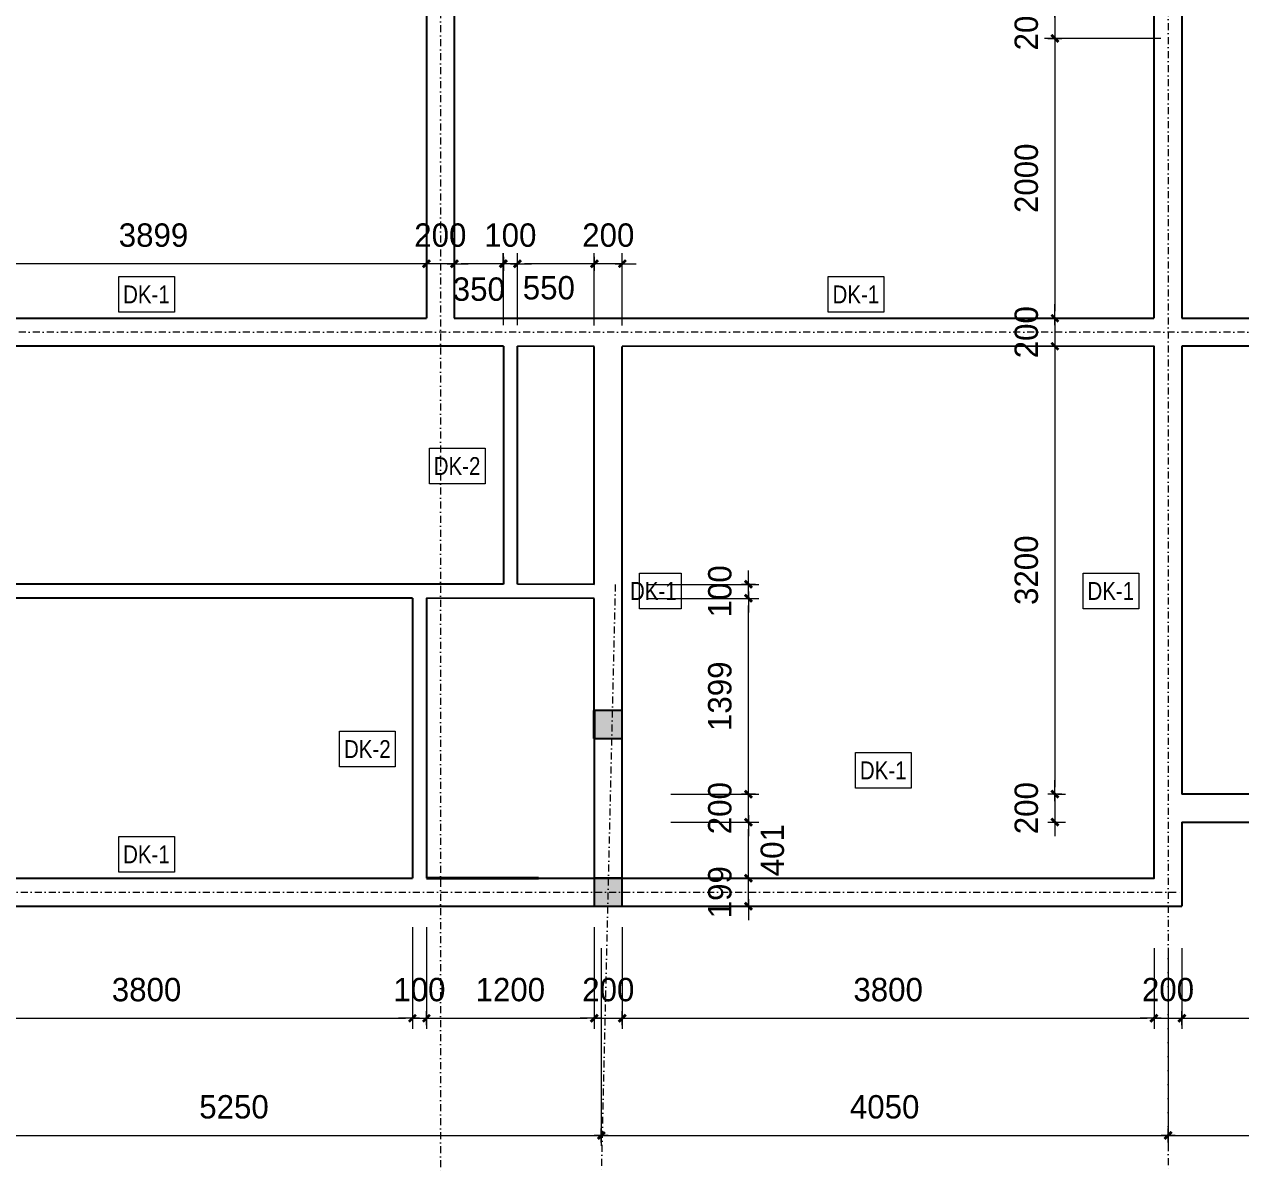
# Model space of a CAD drawing. Header units: millimetres. Extents: x 615730 to 2792744, y 139412 to 597571.
# Drawn here: x 1095573 to 1104266, y 239123 to 247319 of the extents above; entities that cross this region are included whole.
import ezdxf

# ---------------------------------------------------------------- set-up
doc = ezdxf.new("R2010")
doc.units = ezdxf.units.MM
doc.header["$MEASUREMENT"] = 0
doc.header["$PDMODE"] = 34
doc.linetypes.add('DASHDOT', pattern=[1, 0.5, -0.25, 0, -0.25])
doc.layers.get('0').update_dxf_attribs({"lineweight": 5})
for name, color, linetype, lineweight in [('KT', 148, 'Continuous', 18), ('NETMANH', 155, 'Continuous', 13), ('NETNGOAITUONG', 1, 'Continuous', 40), ('None', 7, 'Continuous', 15), ('TIM TRUC', 149, 'DASHDOT', 9), ('VLIEU', 250, 'Continuous', 9)]:
    doc.layers.add(name, color=color, linetype=linetype, lineweight=lineweight)
doc.layers.add('L', color=3, linetype='Continuous')
doc.layers.add('NET MANH', color=252, linetype='Continuous')
doc.styles.add('STYLE1', font='')
doc.styles.add('VNI-AVO', font='vni-roms.shx')
doc.styles.get('STYLE1').set_extended_font_data('VNI-Helve-Condense')
doc.dimstyles.new('1-50b', dxfattribs={"dimtxt": 167, "dimasz": 50, "dimexe": 75, "dimexo": 150, "dimgap": 120, "dimtad": 1, "dimdec": 0, "dimzin": 12, "dimtxsty": 'VNI-AVO', "dimblk": ']', "dimcen": 0, "dimdle": 50, "dimclrd": 252, "dimclre": 252, "dimclrt": 2, "dimadec": 0, "dimazin": 0, "dimtfac": 1, "dimtdec": 0, "dimtix": 1, "dimtmove": 2, "dimatfit": 0, "dimldrblk": 'OPEN90', "dimfxl": 1, "dimlwd": -1, "dimlwe": -1, "dimarcsym": 0})

# ---------------------------------------------------------------- blocks, each defined once
blk = doc.blocks.new(']')
for p, q in [((1, 0), (-1, 0)), ((0, 1), (0, -1))]:
    blk.add_line(p, q)
at = {"color": 9, "const_width": 0.4}
blk.add_lwpolyline([(-0.51, -0.51), (0.51, 0.51)], dxfattribs=at)
blk = doc.blocks.new('*D1044')
at = {"layer": 'DEFPOINTS', "color": 0, "ltscale": 10, "transparency": 16777216}
for p in [(1094546.6, 241019.5), (1098346.6, 241019.5), (1098346.6, 240218.7)]:
    blk.add_point(p, dxfattribs=at)
at = {"layer": 'KT', "color": 252, "ltscale": 10, "transparency": 16777216}
for p, q in [((1094546.6, 240869.5), (1094546.6, 240143.7)), ((1098346.6, 240869.5), (1098346.6, 240143.7)), ((1094596.6, 240218.7), (1098296.6, 240218.7))]:
    blk.add_line(p, q, dxfattribs=at)
at = {"layer": 'KT', "color": 252, "ltscale": 10, "transparency": 16777216, "xscale": 50, "yscale": 50, "zscale": 50, "rotation": 180}
blk.add_blockref(']', (1094546.6, 240218.7), dxfattribs=at)
at = {"layer": 'KT', "color": 252, "ltscale": 10, "transparency": 16777216, "xscale": 50, "yscale": 50, "zscale": 50}
blk.add_blockref(']', (1098346.6, 240218.7), dxfattribs=at)
at = {"layer": 'KT', "color": 2, "ltscale": 10, "transparency": 16777216, "insert": (1096446.6, 240422.2), "char_height": 167, "attachment_point": 5, "style": 'VNI-AVO'}
blk.add_mtext('3800', dxfattribs=at)
blk = doc.blocks.new('_Open90')
at = {"color": 0, "linetype": 'ByBlock', "lineweight": -2}
for p, q in [((0, 0), (-1, 0)), ((-0.5, 0.5), (0, 0)), ((0, 0), (-0.5, -0.5))]:
    blk.add_line(p, q, dxfattribs=at)
blk = doc.blocks.new('*D1045')
at = {"layer": 'DEFPOINTS', "color": 0, "ltscale": 10, "transparency": 16777216}
for p in [(1098346.6, 241019.5), (1098446.6, 241019.5), (1098446.6, 240218.7)]:
    blk.add_point(p, dxfattribs=at)
at = {"layer": 'KT', "color": 252, "ltscale": 10, "transparency": 16777216}
for p, q in [((1098346.6, 240869.5), (1098346.6, 240143.7)), ((1098446.6, 240869.5), (1098446.6, 240143.7)), ((1098296.6, 240218.7), (1098246.6, 240218.7)), ((1098346.6, 240218.7), (1098446.6, 240218.7)), ((1098496.6, 240218.7), (1098546.6, 240218.7))]:
    blk.add_line(p, q, dxfattribs=at)
at = {"layer": 'KT', "color": 252, "ltscale": 10, "transparency": 16777216, "xscale": 50, "yscale": 50, "zscale": 50}
blk.add_blockref(']', (1098346.6, 240218.7), dxfattribs=at)
at = {"layer": 'KT', "color": 252, "ltscale": 10, "transparency": 16777216, "xscale": 50, "yscale": 50, "zscale": 50, "rotation": 180}
blk.add_blockref(']', (1098446.6, 240218.7), dxfattribs=at)
at = {"layer": 'KT', "color": 2, "ltscale": 10, "transparency": 16777216, "insert": (1098396.6, 240422.2), "char_height": 167, "attachment_point": 5, "style": 'VNI-AVO'}
blk.add_mtext('100', dxfattribs=at)
blk = doc.blocks.new('*D1046')
at = {"layer": 'DEFPOINTS', "color": 0, "ltscale": 10, "transparency": 16777216}
for p in [(1098446.6, 241019.5), (1099646.5, 241018.3, 13.1), (1099646.5, 240218.7)]:
    blk.add_point(p, dxfattribs=at)
at = {"layer": 'KT', "color": 252, "ltscale": 10, "transparency": 16777216}
for p, q in [((1098446.6, 240869.5), (1098446.6, 240143.7)), ((1099646.5, 240868.3), (1099646.5, 240143.7)), ((1098496.6, 240218.7), (1099596.5, 240218.7))]:
    blk.add_line(p, q, dxfattribs=at)
at = {"layer": 'KT', "color": 252, "ltscale": 10, "transparency": 16777216, "xscale": 50, "yscale": 50, "zscale": 50, "rotation": 180}
blk.add_blockref(']', (1098446.6, 240218.7), dxfattribs=at)
at = {"layer": 'KT', "color": 252, "ltscale": 10, "transparency": 16777216, "xscale": 50, "yscale": 50, "zscale": 50}
blk.add_blockref(']', (1099646.5, 240218.7), dxfattribs=at)
at = {"layer": 'KT', "color": 2, "ltscale": 10, "transparency": 16777216, "insert": (1099046.5, 240422.2), "char_height": 167, "attachment_point": 5, "style": 'VNI-AVO'}
blk.add_mtext('1200', dxfattribs=at)
blk = doc.blocks.new('*D1047')
at = {"layer": 'DEFPOINTS', "color": 0, "ltscale": 10, "transparency": 16777216}
for p in [(1099646.5, 241018.3, 13.1), (1099846.5, 241018.3, 13.1), (1099846.5, 240218.7)]:
    blk.add_point(p, dxfattribs=at)
at = {"layer": 'KT', "color": 252, "ltscale": 10, "transparency": 16777216}
for p, q in [((1099646.5, 240868.3), (1099646.5, 240143.7)), ((1099846.5, 240868.3), (1099846.5, 240143.7)), ((1099596.5, 240218.7), (1099546.5, 240218.7)), ((1099646.5, 240218.7), (1099846.5, 240218.7)), ((1099896.5, 240218.7), (1099946.5, 240218.7))]:
    blk.add_line(p, q, dxfattribs=at)
at = {"layer": 'KT', "color": 252, "ltscale": 10, "transparency": 16777216, "xscale": 50, "yscale": 50, "zscale": 50}
blk.add_blockref(']', (1099646.5, 240218.7), dxfattribs=at)
at = {"layer": 'KT', "color": 252, "ltscale": 10, "transparency": 16777216, "xscale": 50, "yscale": 50, "zscale": 50, "rotation": 180}
blk.add_blockref(']', (1099846.5, 240218.7), dxfattribs=at)
at = {"layer": 'KT', "color": 2, "ltscale": 10, "transparency": 16777216, "insert": (1099746.5, 240422.2), "char_height": 167, "attachment_point": 5, "style": 'VNI-AVO'}
blk.add_mtext('200', dxfattribs=at)
blk = doc.blocks.new('*D1048')
at = {"layer": 'DEFPOINTS', "color": 0, "ltscale": 10, "transparency": 16777216}
for p in [(1099846.5, 241018.3, 13.1), (1103646.6, 240806.6), (1103646.6, 240218.7)]:
    blk.add_point(p, dxfattribs=at)
at = {"layer": 'KT', "color": 252, "ltscale": 10, "transparency": 16777216}
for p, q in [((1099846.5, 240868.3), (1099846.5, 240143.7)), ((1103646.6, 240656.6), (1103646.6, 240143.7)), ((1099896.5, 240218.7), (1103596.6, 240218.7))]:
    blk.add_line(p, q, dxfattribs=at)
at = {"layer": 'KT', "color": 252, "ltscale": 10, "transparency": 16777216, "xscale": 50, "yscale": 50, "zscale": 50, "rotation": 180}
blk.add_blockref(']', (1099846.5, 240218.7), dxfattribs=at)
at = {"layer": 'KT', "color": 252, "ltscale": 10, "transparency": 16777216, "xscale": 50, "yscale": 50, "zscale": 50}
blk.add_blockref(']', (1103646.6, 240218.7), dxfattribs=at)
at = {"layer": 'KT', "color": 2, "ltscale": 10, "transparency": 16777216, "insert": (1101746.5, 240422.2), "char_height": 167, "attachment_point": 5, "style": 'VNI-AVO'}
blk.add_mtext('3800', dxfattribs=at)
blk = doc.blocks.new('*D1049')
at = {"layer": 'DEFPOINTS', "color": 0, "ltscale": 10, "transparency": 16777216}
for p in [(1103646.6, 240868.3), (1103846.4, 240868.3), (1103846.4, 240218.7)]:
    blk.add_point(p, dxfattribs=at)
at = {"layer": 'KT', "color": 252, "ltscale": 10, "transparency": 16777216}
for p, q in [((1103646.6, 240718.3), (1103646.6, 240143.7)), ((1103846.4, 240718.3), (1103846.4, 240143.7)), ((1103596.6, 240218.7), (1103546.6, 240218.7)), ((1103646.6, 240218.7), (1103846.4, 240218.7)), ((1103896.4, 240218.7), (1103946.4, 240218.7))]:
    blk.add_line(p, q, dxfattribs=at)
at = {"layer": 'KT', "color": 252, "ltscale": 10, "transparency": 16777216, "xscale": 50, "yscale": 50, "zscale": 50}
blk.add_blockref(']', (1103646.6, 240218.7), dxfattribs=at)
at = {"layer": 'KT', "color": 252, "ltscale": 10, "transparency": 16777216, "xscale": 50, "yscale": 50, "zscale": 50, "rotation": 180}
blk.add_blockref(']', (1103846.4, 240218.7), dxfattribs=at)
at = {"layer": 'KT', "color": 2, "ltscale": 10, "transparency": 16777216, "insert": (1103746.5, 240422.2), "char_height": 167, "attachment_point": 5, "style": 'VNI-AVO'}
blk.add_mtext('200', dxfattribs=at)
blk = doc.blocks.new('*D1050')
at = {"layer": 'DEFPOINTS', "color": 0, "ltscale": 10, "transparency": 16777216}
for p in [(1103846.4, 240868.3), (1107146.4, 240868.3), (1107146.4, 240218.7)]:
    blk.add_point(p, dxfattribs=at)
at = {"layer": 'KT', "color": 252, "ltscale": 10, "transparency": 16777216}
for p, q in [((1103846.4, 240718.3), (1103846.4, 240143.7)), ((1107146.4, 240718.3), (1107146.4, 240143.7)), ((1103896.4, 240218.7), (1107096.4, 240218.7))]:
    blk.add_line(p, q, dxfattribs=at)
at = {"layer": 'KT', "color": 252, "ltscale": 10, "transparency": 16777216, "xscale": 50, "yscale": 50, "zscale": 50, "rotation": 180}
blk.add_blockref(']', (1103846.4, 240218.7), dxfattribs=at)
at = {"layer": 'KT', "color": 252, "ltscale": 10, "transparency": 16777216, "xscale": 50, "yscale": 50, "zscale": 50}
blk.add_blockref(']', (1107146.4, 240218.7), dxfattribs=at)
at = {"layer": 'KT', "color": 2, "ltscale": 10, "transparency": 16777216, "insert": (1105496.4, 240422.2), "char_height": 167, "attachment_point": 5, "style": 'VNI-AVO'}
blk.add_mtext('3300', dxfattribs=at)
blk = doc.blocks.new('*D1075')
at = {"layer": 'DEFPOINTS', "color": 0, "ltscale": 10, "transparency": 16777216}
for p in [(1102683.8, 245219.5, 63.4), (1102818.8, 245019.5), (1102938.3, 245019.5)]:
    blk.add_point(p, dxfattribs=at)
at = {"layer": 'KT', "color": 252, "ltscale": 10, "transparency": 16777216}
for p, q in [((1102938.3, 245269.5), (1102938.3, 245319.5)), ((1102833.8, 245219.5), (1103013.3, 245219.5)), ((1102938.3, 245219.5), (1102938.3, 245019.5)), ((1102938.3, 244969.5), (1102938.3, 244919.5)), ((1102968.8, 245019.5), (1103013.3, 245019.5))]:
    blk.add_line(p, q, dxfattribs=at)
at = {"layer": 'KT', "color": 252, "ltscale": 10, "transparency": 16777216, "xscale": 50, "yscale": 50, "zscale": 50}
for p, rotation in [((1102938.3, 245219.5), 270), ((1102938.3, 245019.5), 90)]:
    blk.add_blockref(']', p, dxfattribs=dict(at, rotation=rotation))
at = {"layer": 'KT', "color": 2, "ltscale": 10, "transparency": 16777216, "insert": (1102734.8, 245119.5), "char_height": 167, "attachment_point": 5, "rotation": 90, "style": 'VNI-AVO'}
blk.add_mtext('200', dxfattribs=at)
blk = doc.blocks.new('*D1076')
at = {"layer": 'DEFPOINTS', "color": 0, "ltscale": 10, "transparency": 16777216}
for p in [(1102818.8, 245019.5), (1102811.6, 241819.5), (1102938.3, 241819.5)]:
    blk.add_point(p, dxfattribs=at)
at = {"layer": 'KT', "color": 252, "ltscale": 10, "transparency": 16777216}
for p, q in [((1102938.3, 244969.5), (1102938.3, 241869.5)), ((1102968.8, 245019.5), (1103013.3, 245019.5)), ((1102961.6, 241819.5), (1103013.3, 241819.5))]:
    blk.add_line(p, q, dxfattribs=at)
at = {"layer": 'KT', "color": 252, "ltscale": 10, "transparency": 16777216, "xscale": 50, "yscale": 50, "zscale": 50}
for p, rotation in [((1102938.3, 245019.5), 90), ((1102938.3, 241819.5), 270)]:
    blk.add_blockref(']', p, dxfattribs=dict(at, rotation=rotation))
at = {"layer": 'KT', "color": 2, "ltscale": 10, "transparency": 16777216, "insert": (1102734.8, 243419.5), "char_height": 167, "attachment_point": 5, "rotation": 90, "style": 'VNI-AVO'}
blk.add_mtext('3200', dxfattribs=at)
blk = doc.blocks.new('*D1077')
at = {"layer": 'DEFPOINTS', "color": 0, "ltscale": 10, "transparency": 16777216}
for p in [(1102811.6, 241819.5), (1102811.6, 241619.5), (1102938.3, 241619.5)]:
    blk.add_point(p, dxfattribs=at)
at = {"layer": 'KT', "color": 252, "ltscale": 10, "transparency": 16777216}
for p, q in [((1102938.3, 241869.5), (1102938.3, 241919.5)), ((1102938.3, 241819.5), (1102938.3, 241619.5)), ((1102961.6, 241819.5), (1103013.3, 241819.5)), ((1102961.6, 241619.5), (1103013.3, 241619.5)), ((1102938.3, 241569.5), (1102938.3, 241519.5))]:
    blk.add_line(p, q, dxfattribs=at)
at = {"layer": 'KT', "color": 252, "ltscale": 10, "transparency": 16777216, "xscale": 50, "yscale": 50, "zscale": 50}
for p, rotation in [((1102938.3, 241819.5), 270), ((1102938.3, 241619.5), 90)]:
    blk.add_blockref(']', p, dxfattribs=dict(at, rotation=rotation))
at = {"layer": 'KT', "color": 2, "ltscale": 10, "transparency": 16777216, "insert": (1102734.8, 241719.5), "char_height": 167, "attachment_point": 5, "rotation": 90, "style": 'VNI-AVO'}
blk.add_mtext('200', dxfattribs=at)
blk = doc.blocks.new('*D1078')
at = {"layer": 'DEFPOINTS', "color": 0, "ltscale": 10, "transparency": 16777216}
for p in [(1099875.2, 241218.3, 13.1), (1100747.7, 241218.3), (1099975.3, 241019.5)]:
    blk.add_point(p, dxfattribs=at)
at = {"layer": 'KT', "color": 252, "ltscale": 10, "transparency": 16777216}
for p, q in [((1100747.7, 241268.3), (1100747.7, 241318.3)), ((1100025.2, 241218.3), (1100822.7, 241218.3)), ((1100747.7, 241019.5), (1100747.7, 241218.3)), ((1100125.3, 241019.5), (1100822.7, 241019.5)), ((1100747.7, 240969.5), (1100747.7, 240919.5))]:
    blk.add_line(p, q, dxfattribs=at)
at = {"layer": 'KT', "color": 252, "ltscale": 10, "transparency": 16777216, "xscale": 50, "yscale": 50, "zscale": 50}
for p, rotation in [((1100747.7, 241218.3), 270), ((1100747.7, 241019.5), 90)]:
    blk.add_blockref(']', p, dxfattribs=dict(at, rotation=rotation))
at = {"layer": 'KT', "color": 2, "ltscale": 10, "transparency": 16777216, "insert": (1100544.2, 241118.9), "char_height": 167, "attachment_point": 5, "rotation": 90, "style": 'VNI-AVO'}
blk.add_mtext('199', dxfattribs=at)
blk = doc.blocks.new('*D1079')
at = {"layer": 'DEFPOINTS', "color": 0, "ltscale": 10, "transparency": 16777216}
for p in [(1100043.5, 241619.5), (1100747.7, 241619.5), (1099875.2, 241218.3, 13.1)]:
    blk.add_point(p, dxfattribs=at)
at = {"layer": 'KT', "color": 252, "ltscale": 10, "transparency": 16777216}
for p, q in [((1100193.5, 241619.5), (1100822.7, 241619.5)), ((1100747.7, 241268.3), (1100747.7, 241569.5)), ((1100025.2, 241218.3), (1100822.7, 241218.3))]:
    blk.add_line(p, q, dxfattribs=at)
at = {"layer": 'KT', "color": 252, "ltscale": 10, "transparency": 16777216, "xscale": 50, "yscale": 50, "zscale": 50}
for p, rotation in [((1100747.7, 241619.5), 90), ((1100747.7, 241218.3), 270)]:
    blk.add_blockref(']', p, dxfattribs=dict(at, rotation=rotation))
at = {"layer": 'KT', "color": 2, "ltscale": 10, "transparency": 16777216, "insert": (1100919.9, 241419.5), "char_height": 167, "attachment_point": 5, "rotation": 90, "style": 'VNI-AVO'}
blk.add_mtext('401', dxfattribs=at)
blk = doc.blocks.new('*D1080')
at = {"layer": 'DEFPOINTS', "color": 0, "ltscale": 10, "transparency": 16777216}
for p in [(1100043.5, 241819.5), (1100747.7, 241819.5), (1100043.5, 241619.5)]:
    blk.add_point(p, dxfattribs=at)
at = {"layer": 'KT', "color": 252, "ltscale": 10, "transparency": 16777216}
for p, q in [((1100747.7, 241869.5), (1100747.7, 241919.5)), ((1100193.5, 241819.5), (1100822.7, 241819.5)), ((1100747.7, 241619.5), (1100747.7, 241819.5)), ((1100193.5, 241619.5), (1100822.7, 241619.5)), ((1100747.7, 241569.5), (1100747.7, 241519.5))]:
    blk.add_line(p, q, dxfattribs=at)
at = {"layer": 'KT', "color": 252, "ltscale": 10, "transparency": 16777216, "xscale": 50, "yscale": 50, "zscale": 50}
for p, rotation in [((1100747.7, 241819.5), 270), ((1100747.7, 241619.5), 90)]:
    blk.add_blockref(']', p, dxfattribs=dict(at, rotation=rotation))
at = {"layer": 'KT', "color": 2, "ltscale": 10, "transparency": 16777216, "insert": (1100544.2, 241719.5), "char_height": 167, "attachment_point": 5, "rotation": 90, "style": 'VNI-AVO'}
blk.add_mtext('200', dxfattribs=at)
blk = doc.blocks.new('*D1081')
at = {"layer": 'DEFPOINTS', "color": 0, "ltscale": 10, "transparency": 16777216}
for p in [(1099875.2, 243218.3, 13.1), (1100747.7, 243218.3), (1100043.5, 241819.5)]:
    blk.add_point(p, dxfattribs=at)
at = {"layer": 'KT', "color": 252, "ltscale": 10, "transparency": 16777216}
for p, q in [((1100025.2, 243218.3), (1100822.7, 243218.3)), ((1100747.7, 241869.5), (1100747.7, 243168.3)), ((1100193.5, 241819.5), (1100822.7, 241819.5))]:
    blk.add_line(p, q, dxfattribs=at)
at = {"layer": 'KT', "color": 252, "ltscale": 10, "transparency": 16777216, "xscale": 50, "yscale": 50, "zscale": 50}
for p, rotation in [((1100747.7, 243218.3), 90), ((1100747.7, 241819.5), 270)]:
    blk.add_blockref(']', p, dxfattribs=dict(at, rotation=rotation))
at = {"layer": 'KT', "color": 2, "ltscale": 10, "transparency": 16777216, "insert": (1100544.2, 242518.9), "char_height": 167, "attachment_point": 5, "rotation": 90, "style": 'VNI-AVO'}
blk.add_mtext('1399', dxfattribs=at)
blk = doc.blocks.new('*D1082')
at = {"layer": 'DEFPOINTS', "color": 0, "ltscale": 10, "transparency": 16777216}
for p in [(1099875.2, 243318.3, 13.1), (1100747.7, 243318.3), (1099875.2, 243218.3, 13.1)]:
    blk.add_point(p, dxfattribs=at)
at = {"layer": 'KT', "color": 252, "ltscale": 10, "transparency": 16777216}
for p, q in [((1100747.7, 243368.3), (1100747.7, 243418.3)), ((1100025.2, 243318.3), (1100822.7, 243318.3)), ((1100747.7, 243218.3), (1100747.7, 243318.3)), ((1100025.2, 243218.3), (1100822.7, 243218.3)), ((1100747.7, 243168.3), (1100747.7, 243118.3))]:
    blk.add_line(p, q, dxfattribs=at)
at = {"layer": 'KT', "color": 252, "ltscale": 10, "transparency": 16777216, "xscale": 50, "yscale": 50, "zscale": 50}
for p, rotation in [((1100747.7, 243318.3), 270), ((1100747.7, 243218.3), 90)]:
    blk.add_blockref(']', p, dxfattribs=dict(at, rotation=rotation))
at = {"layer": 'KT', "color": 2, "ltscale": 10, "transparency": 16777216, "insert": (1100544.2, 243268.3), "char_height": 167, "attachment_point": 5, "rotation": 90, "style": 'VNI-AVO'}
blk.add_mtext('100', dxfattribs=at)
blk = doc.blocks.new('*D1089')
at = {"layer": 'DEFPOINTS', "color": 0, "ltscale": 10, "transparency": 16777216}
for p in [(1094446.6, 240869.5), (1099696.6, 240869.5), (1099696.6, 239381.3)]:
    blk.add_point(p, dxfattribs=at)
at = {"layer": 'KT', "color": 252, "ltscale": 10, "transparency": 16777216}
for p, q in [((1094446.6, 240719.5), (1094446.6, 239306.3)), ((1099696.6, 240719.5), (1099696.6, 239306.3)), ((1094496.6, 239381.3), (1099646.6, 239381.3))]:
    blk.add_line(p, q, dxfattribs=at)
at = {"layer": 'KT', "color": 252, "ltscale": 10, "transparency": 16777216, "xscale": 50, "yscale": 50, "zscale": 50, "rotation": 180}
blk.add_blockref(']', (1094446.6, 239381.3), dxfattribs=at)
at = {"layer": 'KT', "color": 252, "ltscale": 10, "transparency": 16777216, "xscale": 50, "yscale": 50, "zscale": 50}
blk.add_blockref(']', (1099696.6, 239381.3), dxfattribs=at)
at = {"layer": 'KT', "color": 2, "ltscale": 10, "transparency": 16777216, "insert": (1097071.6, 239584.8), "char_height": 167, "attachment_point": 5, "style": 'VNI-AVO'}
blk.add_mtext('5250', dxfattribs=at)
blk = doc.blocks.new('*D1090')
at = {"layer": 'DEFPOINTS', "color": 0, "ltscale": 10, "transparency": 16777216}
for p in [(1099696.6, 240868.3), (1103746.6, 240868.3), (1103746.6, 239381.3)]:
    blk.add_point(p, dxfattribs=at)
at = {"layer": 'KT', "color": 252, "ltscale": 10, "transparency": 16777216}
for p, q in [((1099696.6, 240718.3), (1099696.6, 239306.3)), ((1103746.6, 240718.3), (1103746.6, 239306.3)), ((1099746.6, 239381.3), (1103696.6, 239381.3))]:
    blk.add_line(p, q, dxfattribs=at)
at = {"layer": 'KT', "color": 252, "ltscale": 10, "transparency": 16777216, "xscale": 50, "yscale": 50, "zscale": 50, "rotation": 180}
blk.add_blockref(']', (1099696.6, 239381.3), dxfattribs=at)
at = {"layer": 'KT', "color": 252, "ltscale": 10, "transparency": 16777216, "xscale": 50, "yscale": 50, "zscale": 50}
blk.add_blockref(']', (1103746.6, 239381.3), dxfattribs=at)
at = {"layer": 'KT', "color": 2, "ltscale": 10, "transparency": 16777216, "insert": (1101721.6, 239584.8), "char_height": 167, "attachment_point": 5, "style": 'VNI-AVO'}
blk.add_mtext('4050', dxfattribs=at)
blk = doc.blocks.new('*D1091')
at = {"layer": 'DEFPOINTS', "color": 0, "ltscale": 10, "transparency": 16777216}
for p in [(1103746.6, 240868.3), (1107246.4, 240868.3), (1107246.4, 239381.3)]:
    blk.add_point(p, dxfattribs=at)
at = {"layer": 'KT', "color": 252, "ltscale": 10, "transparency": 16777216}
for p, q in [((1103746.6, 240718.3), (1103746.6, 239306.3)), ((1107246.4, 240718.3), (1107246.4, 239306.3)), ((1103796.6, 239381.3), (1107196.4, 239381.3))]:
    blk.add_line(p, q, dxfattribs=at)
at = {"layer": 'KT', "color": 252, "ltscale": 10, "transparency": 16777216, "xscale": 50, "yscale": 50, "zscale": 50, "rotation": 180}
blk.add_blockref(']', (1103746.6, 239381.3), dxfattribs=at)
at = {"layer": 'KT', "color": 252, "ltscale": 10, "transparency": 16777216, "xscale": 50, "yscale": 50, "zscale": 50}
blk.add_blockref(']', (1107246.4, 239381.3), dxfattribs=at)
at = {"layer": 'KT', "color": 2, "ltscale": 10, "transparency": 16777216, "insert": (1105496.5, 239584.8), "char_height": 167, "attachment_point": 5, "style": 'VNI-AVO'}
blk.add_mtext('3500', dxfattribs=at)
blk = doc.blocks.new('*D1094')
at = {"layer": 'DEFPOINTS', "color": 0, "ltscale": 10, "transparency": 16777216}
for p in [(1099646.5, 245608.9), (1099646.5, 245018.3, 13.1), (1099846.5, 245018.3, 13.1)]:
    blk.add_point(p, dxfattribs=at)
at = {"layer": 'KT', "color": 252, "ltscale": 10, "transparency": 16777216}
for p, q in [((1099646.5, 245168.3), (1099646.5, 245683.9)), ((1099846.5, 245168.3), (1099846.5, 245683.9)), ((1099596.5, 245608.9), (1099546.5, 245608.9)), ((1099846.5, 245608.9), (1099646.5, 245608.9)), ((1099896.5, 245608.9), (1099946.5, 245608.9))]:
    blk.add_line(p, q, dxfattribs=at)
at = {"layer": 'KT', "color": 252, "ltscale": 10, "transparency": 16777216, "xscale": 50, "yscale": 50, "zscale": 50}
blk.add_blockref(']', (1099646.5, 245608.9), dxfattribs=at)
at = {"layer": 'KT', "color": 252, "ltscale": 10, "transparency": 16777216, "xscale": 50, "yscale": 50, "zscale": 50, "rotation": 180}
blk.add_blockref(']', (1099846.5, 245608.9), dxfattribs=at)
at = {"layer": 'KT', "color": 2, "ltscale": 10, "transparency": 16777216, "insert": (1099746.5, 245812.4), "char_height": 167, "attachment_point": 5, "style": 'VNI-AVO'}
blk.add_mtext('200', dxfattribs=at)
blk = doc.blocks.new('*D1095')
at = {"layer": 'DEFPOINTS', "color": 0, "ltscale": 10, "transparency": 16777216}
for p in [(1099096.6, 245608.9), (1099096.6, 245019.5), (1099646.5, 245018.3, 13.1)]:
    blk.add_point(p, dxfattribs=at)
at = {"layer": 'KT', "color": 252, "ltscale": 10, "transparency": 16777216}
for p, q in [((1099096.6, 245169.5), (1099096.6, 245683.9)), ((1099646.5, 245168.3), (1099646.5, 245683.9)), ((1099596.5, 245608.9), (1099146.6, 245608.9))]:
    blk.add_line(p, q, dxfattribs=at)
at = {"layer": 'KT', "color": 252, "ltscale": 10, "transparency": 16777216, "xscale": 50, "yscale": 50, "zscale": 50, "rotation": 180}
blk.add_blockref(']', (1099096.6, 245608.9), dxfattribs=at)
at = {"layer": 'KT', "color": 252, "ltscale": 10, "transparency": 16777216, "xscale": 50, "yscale": 50, "zscale": 50}
blk.add_blockref(']', (1099646.5, 245608.9), dxfattribs=at)
at = {"layer": 'KT', "color": 2, "ltscale": 10, "transparency": 16777216, "insert": (1099321.6, 245436.2), "char_height": 167, "attachment_point": 5, "style": 'VNI-AVO'}
blk.add_mtext('550', dxfattribs=at)
blk = doc.blocks.new('*D1096')
at = {"layer": 'DEFPOINTS', "color": 0, "ltscale": 10, "transparency": 16777216}
for p in [(1098996.6, 245608.9), (1098996.6, 245019.5), (1099096.6, 245019.5)]:
    blk.add_point(p, dxfattribs=at)
at = {"layer": 'KT', "color": 252, "ltscale": 10, "transparency": 16777216}
for p, q in [((1098996.6, 245169.5), (1098996.6, 245683.9)), ((1099096.6, 245169.5), (1099096.6, 245683.9)), ((1098946.6, 245608.9), (1098896.6, 245608.9)), ((1099096.6, 245608.9), (1098996.6, 245608.9)), ((1099146.6, 245608.9), (1099196.6, 245608.9))]:
    blk.add_line(p, q, dxfattribs=at)
at = {"layer": 'KT', "color": 252, "ltscale": 10, "transparency": 16777216, "xscale": 50, "yscale": 50, "zscale": 50}
blk.add_blockref(']', (1098996.6, 245608.9), dxfattribs=at)
at = {"layer": 'KT', "color": 252, "ltscale": 10, "transparency": 16777216, "xscale": 50, "yscale": 50, "zscale": 50, "rotation": 180}
blk.add_blockref(']', (1099096.6, 245608.9), dxfattribs=at)
at = {"layer": 'KT', "color": 2, "ltscale": 10, "transparency": 16777216, "insert": (1099046.6, 245812.4), "char_height": 167, "attachment_point": 5, "style": 'VNI-AVO'}
blk.add_mtext('100', dxfattribs=at)
blk = doc.blocks.new('*D1097')
at = {"layer": 'DEFPOINTS', "color": 0, "ltscale": 10, "transparency": 16777216}
for p in [(1098646.1, 245608.9), (1098646.1, 245219.5), (1098995.6, 245219.5)]:
    blk.add_point(p, dxfattribs=at)
at = {"layer": 'KT', "color": 252, "ltscale": 10, "transparency": 16777216}
for p, q in [((1098646.1, 245369.5), (1098646.1, 245683.9)), ((1098995.6, 245369.5), (1098995.6, 245683.9)), ((1098945.6, 245608.9), (1098696.1, 245608.9))]:
    blk.add_line(p, q, dxfattribs=at)
at = {"layer": 'KT', "color": 252, "ltscale": 10, "transparency": 16777216, "xscale": 50, "yscale": 50, "zscale": 50, "rotation": 180}
blk.add_blockref(']', (1098646.1, 245608.9), dxfattribs=at)
at = {"layer": 'KT', "color": 252, "ltscale": 10, "transparency": 16777216, "xscale": 50, "yscale": 50, "zscale": 50}
blk.add_blockref(']', (1098995.6, 245608.9), dxfattribs=at)
at = {"layer": 'KT', "color": 2, "ltscale": 10, "transparency": 16777216, "insert": (1098821.3, 245426.3), "char_height": 167, "attachment_point": 5, "style": 'VNI-AVO'}
blk.add_mtext('350', dxfattribs=at)
blk = doc.blocks.new('*D1098')
at = {"layer": 'DEFPOINTS', "color": 0, "ltscale": 10, "transparency": 16777216}
for p in [(1098446.1, 245608.9), (1098446.1, 245219.5), (1098646.1, 245219.5)]:
    blk.add_point(p, dxfattribs=at)
at = {"layer": 'KT', "color": 252, "ltscale": 10, "transparency": 16777216}
for p, q in [((1098446.1, 245369.5), (1098446.1, 245683.9)), ((1098646.1, 245369.5), (1098646.1, 245683.9)), ((1098396.1, 245608.9), (1098346.1, 245608.9)), ((1098646.1, 245608.9), (1098446.1, 245608.9)), ((1098696.1, 245608.9), (1098746.1, 245608.9))]:
    blk.add_line(p, q, dxfattribs=at)
at = {"layer": 'KT', "color": 252, "ltscale": 10, "transparency": 16777216, "xscale": 50, "yscale": 50, "zscale": 50}
blk.add_blockref(']', (1098446.1, 245608.9), dxfattribs=at)
at = {"layer": 'KT', "color": 252, "ltscale": 10, "transparency": 16777216, "xscale": 50, "yscale": 50, "zscale": 50, "rotation": 180}
blk.add_blockref(']', (1098646.1, 245608.9), dxfattribs=at)
at = {"layer": 'KT', "color": 2, "ltscale": 10, "transparency": 16777216, "insert": (1098546.1, 245812.4), "char_height": 167, "attachment_point": 5, "style": 'VNI-AVO'}
blk.add_mtext('200', dxfattribs=at)
blk = doc.blocks.new('*D1099')
at = {"layer": 'DEFPOINTS', "color": 0, "ltscale": 10, "transparency": 16777216}
for p in [(1094546.6, 245608.9), (1098446.1, 245219.5), (1094546.6, 245019.5)]:
    blk.add_point(p, dxfattribs=at)
at = {"layer": 'KT', "color": 252, "ltscale": 10, "transparency": 16777216}
for p, q in [((1094546.6, 245169.5), (1094546.6, 245683.9)), ((1098446.1, 245369.5), (1098446.1, 245683.9)), ((1098396.1, 245608.9), (1094596.6, 245608.9))]:
    blk.add_line(p, q, dxfattribs=at)
at = {"layer": 'KT', "color": 252, "ltscale": 10, "transparency": 16777216, "xscale": 50, "yscale": 50, "zscale": 50, "rotation": 180}
blk.add_blockref(']', (1094546.6, 245608.9), dxfattribs=at)
at = {"layer": 'KT', "color": 252, "ltscale": 10, "transparency": 16777216, "xscale": 50, "yscale": 50, "zscale": 50}
blk.add_blockref(']', (1098446.1, 245608.9), dxfattribs=at)
at = {"layer": 'KT', "color": 2, "ltscale": 10, "transparency": 16777216, "insert": (1096496.4, 245812.4), "char_height": 167, "attachment_point": 5, "style": 'VNI-AVO'}
blk.add_mtext('3899', dxfattribs=at)
blk = doc.blocks.new('*D1103')
at = {"layer": 'DEFPOINTS', "color": 0, "ltscale": 10, "transparency": 16777216}
for p in [(1103846.4, 247419.1), (1102938.3, 247219.1), (1103846.4, 247219.1)]:
    blk.add_point(p, dxfattribs=at)
at = {"layer": 'KT', "color": 252, "ltscale": 10, "transparency": 16777216}
for p, q in [((1102938.3, 247469.1), (1102938.3, 247519.1)), ((1103696.4, 247419.1), (1102863.3, 247419.1)), ((1102938.3, 247419.1), (1102938.3, 247219.1)), ((1103696.4, 247219.1), (1102863.3, 247219.1)), ((1102938.3, 247169.1), (1102938.3, 247119.1))]:
    blk.add_line(p, q, dxfattribs=at)
at = {"layer": 'KT', "color": 252, "ltscale": 10, "transparency": 16777216, "xscale": 50, "yscale": 50, "zscale": 50}
for p, rotation in [((1102938.3, 247419.1), 270), ((1102938.3, 247219.1), 90)]:
    blk.add_blockref(']', p, dxfattribs=dict(at, rotation=rotation))
at = {"layer": 'KT', "color": 2, "ltscale": 10, "transparency": 16777216, "insert": (1102734.8, 247319.1), "char_height": 167, "attachment_point": 5, "rotation": 90, "style": 'VNI-AVO'}
blk.add_mtext('200', dxfattribs=at)
blk = doc.blocks.new('*D1104')
at = {"layer": 'DEFPOINTS', "color": 0, "ltscale": 10, "transparency": 16777216}
for p in [(1103846.4, 247219.1), (1102938.3, 245219.5), (1103646.3, 245219.5)]:
    blk.add_point(p, dxfattribs=at)
at = {"layer": 'KT', "color": 252, "ltscale": 10, "transparency": 16777216}
for p, q in [((1103696.4, 247219.1), (1102863.3, 247219.1)), ((1102938.3, 247169.1), (1102938.3, 245269.5)), ((1103496.3, 245219.5), (1102863.3, 245219.5))]:
    blk.add_line(p, q, dxfattribs=at)
at = {"layer": 'KT', "color": 252, "ltscale": 10, "transparency": 16777216, "xscale": 50, "yscale": 50, "zscale": 50}
for p, rotation in [((1102938.3, 247219.1), 90), ((1102938.3, 245219.5), 270)]:
    blk.add_blockref(']', p, dxfattribs=dict(at, rotation=rotation))
at = {"layer": 'KT', "color": 2, "ltscale": 10, "transparency": 16777216, "insert": (1102734.8, 246219.3), "char_height": 167, "attachment_point": 5, "rotation": 90, "style": 'VNI-AVO'}
blk.add_mtext('2000', dxfattribs=at)
blk = doc.blocks.new('r')
at = {"layer": 'NET MANH'}
for points in [[(989409.6, 254792.4), (989609.6, 254792.4), (989609.6, 254992.4), (989409.6, 254992.4)], [(989409.6, 253593.5), (989609.6, 253593.5), (989609.6, 253793.5), (989409.6, 253793.5)]]:
    blk.add_lwpolyline(points, close=True, dxfattribs=at)
for points in [[(989409.7, 254992.4), (989609.7, 254992.4), (989409.7, 254792.4), (989609.7, 254792.4)], [(989409.7, 253793.5), (989609.7, 253793.5), (989409.7, 253593.5), (989609.7, 253593.5)]]:
    blk.add_solid(points, dxfattribs=at)
at = {"layer": 'NETNGOAITUONG'}
blk.add_lwpolyline([(989409.7, 253594.7), (989409.7, 253594.7)], dxfattribs=at)

msp = doc.modelspace()

# ---------------------------------------------------------------- linework, layer by layer
at = {"layer": 'L', "ltscale": 10}
for p, q in [((1103846.4, 241619.5), (1103846.4, 241019.5)), ((1094546.6, 241219.5), (1098346.6, 241219.5)), ((1094346.6, 241019.5), (1103846.4, 241019.5))]:
    msp.add_line(p, q, dxfattribs=at)
for points in [[(1098446.1, 252319.5), (1098446.1, 245219.5)], [(1098646.1, 250419.2), (1098646.1, 245219.5)], [(1103646.3, 250419.3), (1103646.3, 245219.5)], [(1103846.4, 247419.1), (1103846.4, 245219.5)], [(1098996.6, 245019.5), (1094546.6, 245019.5)], [(1098446.6, 241219.5), (1103646.5, 241218.4), (1103646.6, 245019.5)], [(1098996.6, 245019.5), (1098996.6, 243319.5)], [(1099096.6, 243319.5), (1099096.6, 245019.5)], [(1099646.5, 245018.3), (1099096.6, 245019.5)], [(1103646.6, 245019.5), (1099846.5, 245018.3)], [(1107146.4, 245019.5), (1103846.4, 245019.5)], [(1103846.4, 245019.5), (1103846.4, 241819.5)], [(1098996.6, 243319.5), (1094546.6, 243319.5)], [(1099646.5, 243318.3), (1099096.6, 243319.5)], [(1098346.6, 243219.5), (1094546.6, 243219.5)], [(1098346.6, 243219.5), (1098346.6, 241219.5)], [(1099646.5, 243218.3), (1098446.6, 243219.5)], [(1098446.6, 243219.5), (1098446.6, 241219.5)], [(1107146.4, 241819.5), (1103846.4, 241819.5)], [(1103846.4, 241619.5), (1110446.4, 241619.5)]]:
    msp.add_lwpolyline(points, dxfattribs=at)
for points, elevation in [([(1092546.4, 245219.5), (1098446.1, 245219.5)], 63.4), ([(1098646.1, 245219.5), (1103646.3, 245219.5)], 63.4), ([(1103846.4, 245219.5), (1107346.4, 245219.5)], 63.4), ([(1099646.5, 243318.3), (1099646.5, 245018.3)], 13.1), ([(1099846.6, 241219.5), (1099846.5, 245018.3)], 13.1), ([(1099646.5, 242218.3), (1099646.5, 243218.3)], 13.1), ([(1099646.5, 242218.3), (1099646.5, 241218.3)], 13.1)]:
    msp.add_lwpolyline(points, dxfattribs=dict(at, elevation=elevation))
at = {"layer": 'NETMANH', "ltscale": 2, "elevation": 63.4}
for points in [[(1096247.8, 245517), (1096645.4, 245517), (1096645.4, 245263.1), (1096247.8, 245263.1)], [(1101317.7, 245517), (1101715.3, 245517), (1101715.3, 245263.1), (1101317.7, 245263.1)]]:
    msp.add_lwpolyline(points, close=True, dxfattribs=at)
at = {"layer": 'NETMANH', "ltscale": 2}
for points in [[(1098467.7, 244290.9), (1098865.4, 244290.9), (1098865.4, 244037), (1098467.7, 244037)], [(1099970, 243397.3), (1100267.8, 243398.4), (1100267.8, 243144.6), (1099970, 243143.4)], [(1103139.5, 243398.4), (1103537.2, 243398.4), (1103537.2, 243144.6), (1103139.5, 243144.6)], [(1097826.3, 242268.9), (1098224, 242268.9), (1098224, 242015.1), (1097826.3, 242015.1)], [(1101512.8, 242117), (1101910.4, 242117), (1101910.4, 241863.1), (1101512.8, 241863.1)], [(1096247.8, 241517), (1096645.4, 241517), (1096645.4, 241263.1), (1096247.8, 241263.1)]]:
    msp.add_lwpolyline(points, close=True, dxfattribs=at)
at = {"layer": 'NETNGOAITUONG'}
msp.add_line((1099646.5, 242218.3, 13.1), (1099646.5, 242418.3, 13.1), dxfattribs=at)
for points in [[(1103646.6, 241619.5), (1103646.6, 241619.5)], [(1099246.6, 241219.5), (1098446.6, 241219.5)]]:
    msp.add_lwpolyline(points, dxfattribs=at)
at = {"layer": 'TIM TRUC', "ltscale": 100}
for p, q in [((1098547.1, 253819), (1098547.1, 239122.7)), ((1103746.6, 253634), (1103746.6, 239122.7)), ((1112500.6, 245119.5), (1090086.6, 245119.5)), ((1099796.5, 243318.3, 13.1), (1099696.6, 239122.7)), ((1094446.6, 241119.5), (1103846.4, 241119.5))]:
    msp.add_line(p, q, dxfattribs=at)

# ---------------------------------------------------------------- block references
at = {"layer": 'VLIEU'}
msp.add_blockref('r', (110236.9, -12574.1, 13.1), dxfattribs=at)

# ---------------------------------------------------------------- texts
at = {"layer": 'None', "ltscale": 2, "char_height": 127.91, "width": 2950.637, "attachment_point": 3, "style": 'STYLE1'}
for s, insert in [('DK-1', (1096612.8, 245453.5, 63.4)), ('DK-1', (1101682.7, 245453.5, 63.4)), ('DK-2', (1098832.7, 244227.5)), ('DK-1', (1100235.2, 243335)), ('DK-1', (1103504.5, 243335)), ('DK-2', (1098191.3, 242205.5)), ('DK-1', (1101877.8, 242053.5)), ('DK-1', (1096612.8, 241453.5))]:
    msp.add_mtext(s, dxfattribs=dict(at, insert=insert))

# ---------------------------------------------------------------- dimensions: what is measured, and where the dimension line sits
at = {"layer": 'KT', "ltscale": 10}
for base, p1, p2, picture, middle in [((1102938.3, 247219.1), (1103846.4, 247419.1), (1103846.4, 247219.1), '*D1103', (1102734.8, 247319.1)), ((1102938.3, 245219.5), (1103846.4, 247219.1), (1103646.3, 245219.5), '*D1104', (1102734.8, 246219.3)), ((1102938.3, 245019.5), (1102683.8, 245219.5, 63.4), (1102818.8, 245019.5), '*D1075', (1102734.8, 245119.5)), ((1102938.3, 241819.5), (1102818.8, 245019.5), (1102811.6, 241819.5), '*D1076', (1102734.8, 243419.5)), ((1100747.7, 243318.3), (1099875.2, 243218.3, 13.1), (1099875.2, 243318.3, 13.1), '*D1082', (1100544.2, 243268.3)), ((1100747.7, 243218.3), (1100043.5, 241819.5), (1099875.2, 243218.3, 13.1), '*D1081', (1100544.2, 242518.9)), ((1100747.7, 241819.5), (1100043.5, 241619.5), (1100043.5, 241819.5), '*D1080', (1100544.2, 241719.5)), ((1102938.3, 241619.5), (1102811.6, 241819.5), (1102811.6, 241619.5), '*D1077', (1102734.8, 241719.5)), ((1100747.7, 241218.3), (1099975.3, 241019.5), (1099875.2, 241218.3, 13.1), '*D1078', (1100544.2, 241118.9))]:
    dim = msp.add_linear_dim(base=base, p1=p1, p2=p2, angle=90, dimstyle='1-50b', dxfattribs=at)
    dim.commit()
    dim.dimension.update_dxf_attribs({"geometry": picture, "text_midpoint": middle})
for base, p1, p2, picture, middle in [((1094546.6321, 245608.8841), (1098446.0963, 245219.4684), (1094546.6321, 245019.466), '*D1099', (1096496.3642, 245812.3841)), ((1098446.1, 245608.9), (1098646.1, 245219.5), (1098446.1, 245219.5), '*D1098', (1098546.1, 245812.4)), ((1098996.6, 245608.9), (1099096.6, 245019.5), (1098996.6, 245019.5), '*D1096', (1099046.6, 245812.4)), ((1099646.5, 245608.9), (1099846.5, 245018.3, 13.1), (1099646.5, 245018.3, 13.1), '*D1094', (1099746.5, 245812.4)), ((1098346.6, 240218.7), (1094546.6, 241019.5), (1098346.6, 241019.5), '*D1044', (1096446.6, 240422.2)), ((1098446.6, 240218.7), (1098346.6, 241019.5), (1098446.6, 241019.5), '*D1045', (1098396.6, 240422.2)), ((1099646.5, 240218.7), (1098446.6, 241019.5), (1099646.5, 241018.3, 13.1), '*D1046', (1099046.5, 240422.2)), ((1099846.5, 240218.7), (1099646.5, 241018.3, 13.1), (1099846.5, 241018.3, 13.1), '*D1047', (1099746.5, 240422.2)), ((1103646.6, 240218.7), (1099846.5, 241018.3, 13.1), (1103646.6, 240806.6), '*D1048', (1101746.5, 240422.2)), ((1099696.6, 239381.3), (1094446.6, 240869.5), (1099696.6, 240869.5), '*D1089', (1097071.6, 239584.8)), ((1103746.6, 239381.3), (1099696.6, 240868.3), (1103746.6, 240868.3), '*D1090', (1101721.6, 239584.8)), ((1103846.4, 240218.7), (1103646.6, 240868.3), (1103846.4, 240868.3), '*D1049', (1103746.5, 240422.2)), ((1107246.4, 239381.3), (1103746.6, 240868.3), (1107246.4, 240868.3), '*D1091', (1105496.5, 239584.8)), ((1107146.4, 240218.7), (1103846.4, 240868.3), (1107146.4, 240868.3), '*D1050', (1105496.4, 240422.2))]:
    dim = msp.add_linear_dim(base=base, p1=p1, p2=p2, dimstyle='1-50b', dxfattribs=at)
    dim.commit()
    dim.dimension.update_dxf_attribs({"geometry": picture, "text_midpoint": middle})
for base, p1, p2, picture, middle in [((1098646.0874, 245608.8841), (1098995.5946, 245219.4686), (1098646.0874, 245219.4685), '*D1097', (1098821.341, 245426.2902)), ((1099096.6, 245608.9), (1099646.5, 245018.3, 13.1), (1099096.6, 245019.5), '*D1095', (1099321.6, 245436.2))]:
    dim = msp.add_linear_dim(base=base, p1=p1, p2=p2, dimstyle='1-50b', dxfattribs=at)
    dim.commit()
    dim.dimension.update_dxf_attribs({"geometry": picture, "text_midpoint": middle, "dimtype": 160})
dim = msp.add_linear_dim(base=(1100747.7, 241619.5), p1=(1099875.2, 241218.3, 13.1), p2=(1100043.5, 241619.5), angle=90, dimstyle='1-50b', dxfattribs=at)
dim.commit()
dim.dimension.update_dxf_attribs({"geometry": '*D1079', "text_midpoint": (1100919.9, 241419.5), "dimtype": 160})

doc.saveas('drawing.dxf')
